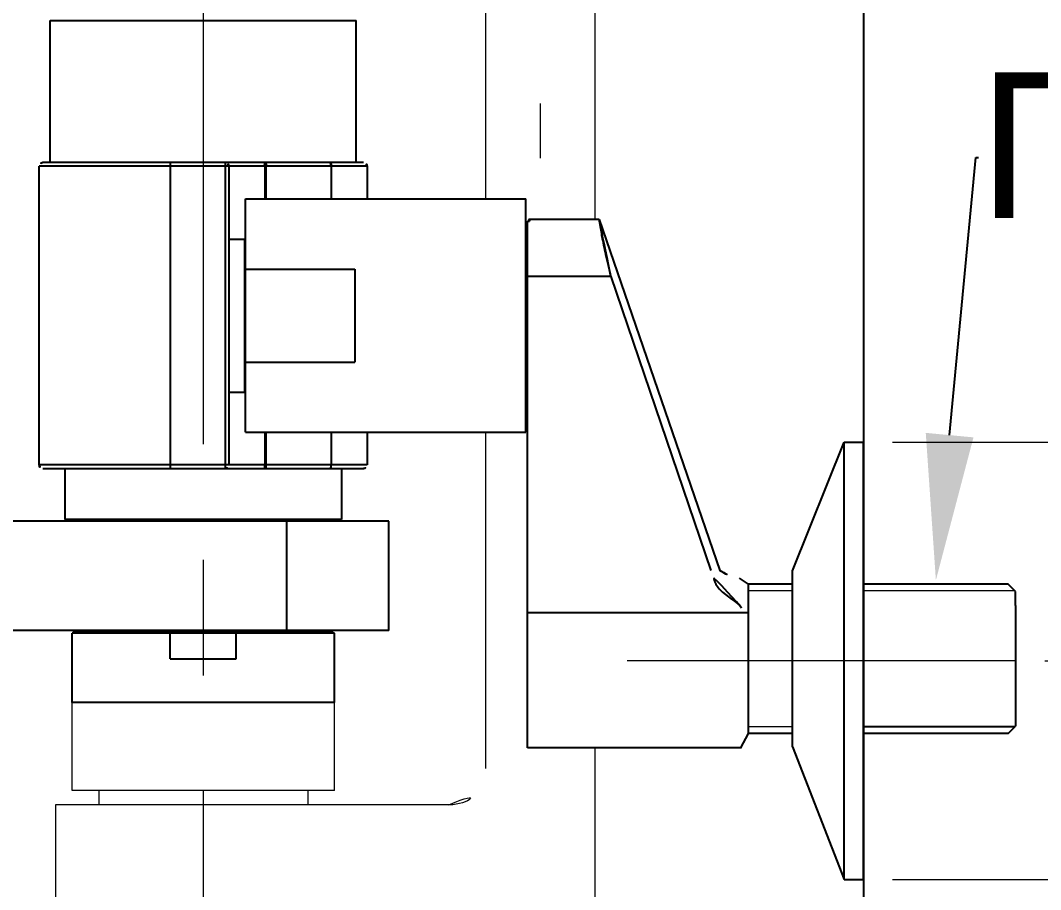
# Model space of a CAD drawing. Extents: x 16296678336 to 16296681200, y -37409618718 to -37409616619.
# Drawn here: x 16296679373.4 to 16296679513.4, y -37409618258 to -37409618138.7 of the extents above; entities that cross this region are included whole.
import ezdxf
from ezdxf import colors
from ezdxf.entities.mleader import LeaderData, LeaderLine
from ezdxf.math import Vec2, Vec3

# ---------------------------------------------------------------- set-up
doc = ezdxf.new("R2010")
doc.units = 0
doc.header["$LTSCALE"] = 10
doc.header["$MEASUREMENT"] = 0
doc.header["$PDMODE"] = 3
doc.header["$PDSIZE"] = -10
doc.linetypes.add('CENTER2', pattern=[28.575, 19.05, -3.175, 3.175, -3.175])
doc.layers.get('0').update_dxf_attribs({"linetype": 'CONTINUOUS'})
doc.layers.get('DEFPOINTS').update_dxf_attribs({"linetype": 'CONTINUOUS'})
doc.layers.add('02___PRT_ALL_AXES', color=7, linetype='CONTINUOUS')
doc.layers.add('Cneter', color=1, linetype='CENTER2', lineweight=13)
doc.layers.add('标注', color=3, linetype='CONTINUOUS', lineweight=9)
doc.styles.add('Daelim Dimension', font='')
doc.styles.get("Standard").update_dxf_attribs({"font": 'SYMBOL'})
doc.styles.get('Daelim Dimension').set_extended_font_data('나눔고딕')
doc.dimstyles.new('DEFAULT', dxfattribs={"dimscale": 2, "dimtxt": 2, "dimasz": 2, "dimexe": 0, "dimexo": 2, "dimgap": 1, "dimtad": 1, "dimdec": 1, "dimzin": 9, "dimdsep": 46, "dimtxsty": 'Daelim Dimension', "dimcen": 0.5, "dimclrd": 252, "dimclre": 252, "dimclrt": 3, "dimadec": 1, "dimazin": 0, "dimtfac": 1, "dimtdec": 1, "dimtix": 1, "dimtmove": 0, "dimatfit": 3, "dimfxl": 1, "dimtolj": 1, "dimtzin": 1, "dimlwd": 9, "dimlwe": 9, "dimarcsym": 0})

# ---------------------------------------------------------------- blocks, each defined once
blk = doc.blocks.new('*D0')
at = {"color": 5, "lineweight": 9, "ltscale": 0.5, "transparency": 16777216}
for p, q in [((16296679493.09706, -37409618196.56349), (16296679537.38974, -37409618196.56349)), ((16296679535.38974, -37409618204.56349), (16296679535.38974, -37409618248.56349)), ((16296679493.09706, -37409618256.56349), (16296679537.38974, -37409618256.56349)), ((16296679535.38974, -37409618256.56349), (16296679535.38974, -37409618327.06135))]:
    blk.add_line(p, q, dxfattribs=at)
at = {"color": 5, "ltscale": 0.5, "transparency": 16777216}
for points in [[(16296679534.05641, -37409618204.56349), (16296679536.72307, -37409618204.56349), (16296679535.38974, -37409618196.56349)], [(16296679534.05641, -37409618248.56349), (16296679536.72307, -37409618248.56349), (16296679535.38974, -37409618256.56349)]]:
    blk.add_solid(points, dxfattribs=at)
at = {"layer": 'DEFPOINTS', "color": 0, "ltscale": 0.5, "transparency": 16777216}
for p in [(16296679489.09706, -37409618196.56349), (16296679489.09706, -37409618256.56349), (16296679535.38974, -37409618256.56349)]:
    blk.add_point(p, dxfattribs=at)
at = {"color": 7, "ltscale": 0.5, "transparency": 16777216, "insert": (16296679501.45126, -37409618295.81242), "char_height": 20, "attachment_point": 2, "rotation": 90, "style": 'Daelim Dimension'}
blk.add_mtext('\\A1;{\\H1.25x;\\C256;Ø}60', dxfattribs=at)
blk = doc.blocks.new('*D1')
at = {"color": 5, "lineweight": 9, "ltscale": 0.5, "transparency": 16777216}
for p, q in [((16296679456.2143, -37409617031.33963), (16296679754.85687, -37409617031.33963)), ((16296679752.85687, -37409617039.33963), (16296679752.85687, -37409618218.56349)), ((16296679513.97808, -37409618226.56349), (16296679754.85687, -37409618226.56349))]:
    blk.add_line(p, q, dxfattribs=at)
at = {"color": 5, "ltscale": 0.5, "transparency": 16777216}
for points in [[(16296679751.52354, -37409617039.33963), (16296679754.1902, -37409617039.33963), (16296679752.85687, -37409617031.33963)], [(16296679751.52354, -37409618218.56349), (16296679754.1902, -37409618218.56349), (16296679752.85687, -37409618226.56349)]]:
    blk.add_solid(points, dxfattribs=at)
at = {"layer": 'DEFPOINTS', "color": 0, "ltscale": 0.5, "transparency": 16777216}
for p in [(16296679452.2143, -37409617031.33963), (16296679509.97808, -37409618226.56349), (16296679752.85687, -37409618226.56349)]:
    blk.add_point(p, dxfattribs=at)
at = {"color": 7, "ltscale": 0.5, "transparency": 16777216, "insert": (16296679737.15158, -37409617573.95156), "char_height": 20, "attachment_point": 5, "rotation": 90, "style": 'Daelim Dimension'}
blk.add_mtext('\\A1;(1151~1191)', dxfattribs=at)
blk = doc.blocks.new('*D6')
at = {"color": 5, "lineweight": 9, "ltscale": 0.5, "transparency": 16777216}
for p, q in [((16296679272.98, -37409618245.04), (16296679272.98, -37409618383.47)), ((16296679489.1, -37409618336.38), (16296679489.1, -37409618383.47)), ((16296679280.98, -37409618381.47), (16296679481.1, -37409618381.47))]:
    blk.add_line(p, q, dxfattribs=at)
at = {"color": 5, "ltscale": 0.5, "transparency": 16777216}
for points in [[(16296679280.98, -37409618380.14), (16296679280.98, -37409618382.81), (16296679272.98, -37409618381.47)], [(16296679481.1, -37409618380.14), (16296679481.1, -37409618382.81), (16296679489.1, -37409618381.47)]]:
    blk.add_solid(points, dxfattribs=at)
at = {"layer": 'DEFPOINTS', "color": 0, "ltscale": 0.5, "transparency": 16777216}
for p in [(16296679272.98, -37409618241.04), (16296679489.1, -37409618332.38), (16296679489.1, -37409618381.47)]:
    blk.add_point(p, dxfattribs=at)
at = {"color": 7, "ltscale": 0.5, "transparency": 16777216, "insert": (16296679381.04, -37409618368.59), "char_height": 20, "attachment_point": 5, "style": 'Daelim Dimension'}
blk.add_mtext('\\A1;216', dxfattribs=at)

msp = doc.modelspace()

# ---------------------------------------------------------------- linework, layer by layer
for p, q in [((16296679489.097059, -37409616807.144043), (16296679489.097059, -37409618474.438911)), ((16296679442.780951, -37409618179.172478), (16296679442.780951, -37409618163.172478)), ((16296679443.251829, -37409618165.924423), (16296679452.803089, -37409618165.922493)), ((16296679486.437851, -37409618196.563492), (16296679489.097059, -37409618196.563492)), ((16296679473.323139, -37409618216.027039), (16296679472.075081, -37409618215.191223)), ((16296679473.323139, -37409618236.527039), (16296679473.323139, -37409618216.027039)), ((16296679472.28314, -37409618238.481377), (16296679473.323139, -37409618236.527039))]:
    msp.add_line(p, q)
at = {"lineweight": 9}
for p, q in [((16296679437.2143, -37409617576.240067), (16296679437.2143, -37409618163.172478)), ((16296679452.2143, -37409617591.03949), (16296679452.2143, -37409618165.922607)), ((16296679437.2143, -37409618195.172478), (16296679437.2143, -37409618241.33963)), ((16296679416.49045, -37409618232.33963), (16296679380.49045, -37409618232.33963)), ((16296679380.49045, -37409618244.33963), (16296679380.49045, -37409618232.33963)), ((16296679416.49045, -37409618244.33963), (16296679416.49045, -37409618232.33963)), ((16296679452.2143, -37409618238.50386), (16296679452.2143, -37409618259.33963)), ((16296679416.49045, -37409618244.33963), (16296679380.49045, -37409618244.33963)), ((16296679384.14043, -37409618244.33963), (16296679384.14043, -37409618246.33963)), ((16296679412.840481, -37409618244.33963), (16296679412.840481, -37409618246.33963)), ((16296679378.2143, -37409618246.33963), (16296679378.2143, -37409618261.33963)), ((16296679432.2143, -37409618246.33963), (16296679378.2143, -37409618246.33963))]:
    msp.add_line(p, q, dxfattribs=at)
at = {"color": 7, "linetype": 'Continuous'}
for p, q in [((16296679375.980949, -37409618199.672478), (16296679375.980949, -37409618158.672478)), ((16296679420.480949, -37409618158.172478), (16296679376.480949, -37409618158.172478)), ((16296679401.980949, -37409618158.672478), (16296679401.980949, -37409618199.672478)), ((16296679420.980949, -37409618158.672478), (16296679420.980949, -37409618163.172478)), ((16296679404.280951, -37409618195.172478), (16296679404.280951, -37409618163.172478)), ((16296679442.978081, -37409618166.212044), (16296679443.2696, -37409618166.212044)), ((16296679442.978081, -37409618238.503647), (16296679442.978081, -37409618166.212044)), ((16296679443.250139, -37409618165.92395), (16296679443.100109, -37409618166.212044)), ((16296679443.249901, -37409618165.922478), (16296679443.248409, -37409618165.92395)), ((16296679452.8167, -37409618165.953247), (16296679452.803089, -37409618165.922493)), ((16296679452.825821, -37409618165.987984), (16296679469.38999, -37409618214.162514)), ((16296679442.780951, -37409618166.672478), (16296679442.978081, -37409618166.672478)), ((16296679404.280951, -37409618172.799393), (16296679419.280951, -37409618172.799393)), ((16296679419.280951, -37409618172.799393), (16296679419.280951, -37409618185.54557)), ((16296679454.43572, -37409618173.825333), (16296679468.154869, -37409618214.179001)), ((16296679404.280951, -37409618185.54557), (16296679419.280951, -37409618185.54557)), ((16296679442.978081, -37409618191.672478), (16296679442.780951, -37409618191.672478)), ((16296679420.980949, -37409618195.172478), (16296679420.980949, -37409618199.672478)), ((16296679479.347059, -37409618214.217453), (16296679486.437851, -37409618196.563492)), ((16296679486.437851, -37409618256.563492), (16296679486.437851, -37409618196.563492)), ((16296679489.097059, -37409618256.563171), (16296679489.097059, -37409618196.56382)), ((16296679376.480949, -37409618200.172478), (16296679420.480949, -37409618200.172478)), ((16296679423.980949, -37409618207.372482), (16296679264.980949, -37409618207.372482)), ((16296679423.980949, -37409618222.372482), (16296679423.980949, -37409618207.372482)), ((16296679479.347059, -37409618238.336533), (16296679479.347059, -37409618214.217537)), ((16296679479.347059, -37409618216.027039), (16296679473.323139, -37409618216.027039)), ((16296679508.978001, -37409618216.027039), (16296679489.097059, -37409618216.027039)), ((16296679508.978001, -37409618216.027039), (16296679489.097059, -37409618216.027039)), ((16296679509.978081, -37409618217.0271), (16296679508.978001, -37409618216.027039)), ((16296679509.978081, -37409618218.977043), (16296679509.978081, -37409618217.0271)), ((16296679509.978081, -37409618218.977043), (16296679509.978081, -37409618235.527039)), ((16296679423.980949, -37409618222.372482), (16296679254.980949, -37409618222.372482)), ((16296679416.480921, -37409618222.772476), (16296679380.48098, -37409618222.772476)), ((16296679393.948441, -37409618226.272476), (16296679393.948441, -37409618222.772476)), ((16296679403.013451, -37409618226.272476), (16296679403.013451, -37409618222.772476)), ((16296679393.948441, -37409618226.272476), (16296679403.013451, -37409618226.272476)), ((16296679509.87801, -37409618235.627037), (16296679489.097059, -37409618235.627037)), ((16296679508.978081, -37409618236.527039), (16296679509.978081, -37409618235.527039)), ((16296679479.347059, -37409618236.527039), (16296679473.323139, -37409618236.527039)), ((16296679508.978001, -37409618236.527039), (16296679489.097059, -37409618236.527039)), ((16296679508.978081, -37409618236.527039), (16296679489.097059, -37409618236.527039)), ((16296679472.380449, -37409618238.503769), (16296679442.978081, -37409618238.503899)), ((16296679479.347059, -37409618238.336617), (16296679486.437851, -37409618256.563492)), ((16296679486.437851, -37409618256.563492), (16296679489.097059, -37409618256.563492))]:
    msp.add_line(p, q, dxfattribs=at)
at = {"color": 9, "linetype": 'Continuous'}
for p, q in [((16296679420.980949, -37409618158.672478), (16296679375.980949, -37409618158.672478)), ((16296679393.980949, -37409618200.172478), (16296679393.980949, -37409618158.172478)), ((16296679401.480949, -37409618158.172478), (16296679401.480949, -37409618200.172478)), ((16296679406.96455, -37409618158.672478), (16296679406.96455, -37409618163.172478)), ((16296679407.13479, -37409618163.172478), (16296679407.13479, -37409618158.672478)), ((16296679416.057871, -37409618158.672478), (16296679416.057871, -37409618163.172478)), ((16296679454.43572, -37409618173.825333), (16296679442.978081, -37409618173.825333)), ((16296679406.96455, -37409618195.172478), (16296679406.96455, -37409618199.672478)), ((16296679407.13479, -37409618199.672478), (16296679407.13479, -37409618195.172478)), ((16296679416.057871, -37409618195.172478), (16296679416.057871, -37409618199.672478)), ((16296679420.980949, -37409618199.672478), (16296679375.980949, -37409618199.672478)), ((16296679409.980949, -37409618222.372482), (16296679409.980949, -37409618207.372482)), ((16296679442.978081, -37409618219.906754), (16296679473.323139, -37409618219.906754))]:
    msp.add_line(p, q, dxfattribs=at)
at = {"color": 7, "linetype": 'Continuous'}
for centre, start, end in [((16296679376.480949, -37409618158.672478), 90, 180), ((16296679401.480949, -37409618158.672478), 0, 90), ((16296679420.480949, -37409618158.672478), 0, 90), ((16296679376.480949, -37409618199.672478), 180, 270), ((16296679401.480949, -37409618199.672478), 270, 0), ((16296679420.480949, -37409618199.672478), 270, 0)]:
    msp.add_arc(centre, 0.5, start, end, dxfattribs=at)
msp.add_arc((16296679472.73315, -37409618209.45491), 5.773932, 234.61922806, 263.45568484)
at = {"lineweight": 9}
msp.add_arc((16296679432.2143, -37409618241.33963), 5, 270, 0, dxfattribs=at)
at = {"color": 9, "linetype": 'Continuous'}
for points, knots in [([(16296679406.848169, -37409618158.210541), (16296679406.842779, -37409618158.20462), (16296679406.823139, -37409618158.185478), (16296679406.79562, -37409618158.172478), (16296679406.77603, -37409618158.172478)], [0, 0, 0, 0, 0.2902167878, 1, 1, 1, 1]), ([(16296679406.96455, -37409618158.672478), (16296679406.96455, -37409618158.579269), (16296679406.948219, -37409618158.420387), (16296679406.893681, -37409618158.260452), (16296679406.848169, -37409618158.210541)], [0, 0, 0, 0, 0.5798427895, 1, 1, 1, 1]), ([(16296679407.13479, -37409618158.672478), (16296679407.13479, -37409618158.608513), (16296679407.12483, -37409618158.485573), (16296679407.087509, -37409618158.315659), (16296679407.0091, -37409618158.172478), (16296679406.94249, -37409618158.172478)], [0, 0, 0, 0, 0.3431532977, 0.6426424455, 1, 1, 1, 1]), ([(16296679416.057871, -37409618158.672478), (16296679416.057871, -37409618158.608513), (16296679416.047899, -37409618158.485573), (16296679416.01059, -37409618158.315659), (16296679415.93218, -37409618158.172478), (16296679415.865561, -37409618158.172478)], [0, 0, 0, 0, 0.3431532979, 0.6426424455, 1, 1, 1, 1]), ([(16296679406.96455, -37409618199.672478), (16296679406.96455, -37409618199.765694), (16296679406.948219, -37409618199.924583), (16296679406.893681, -37409618200.084511), (16296679406.848169, -37409618200.134422)], [0, 0, 0, 0, 0.5798427796, 1, 1, 1, 1]), ([(16296679407.13479, -37409618199.672478), (16296679407.13479, -37409618199.73645), (16296679407.12483, -37409618199.85939), (16296679407.087509, -37409618200.029297), (16296679407.0091, -37409618200.172478), (16296679406.94249, -37409618200.172478)], [0, 0, 0, 0, 0.3431532979, 0.6426424455, 1, 1, 1, 1]), ([(16296679416.057871, -37409618199.672478), (16296679416.057871, -37409618199.73645), (16296679416.047899, -37409618199.85939), (16296679416.01059, -37409618200.029297), (16296679415.93218, -37409618200.172478), (16296679415.865561, -37409618200.172478)], [0, 0, 0, 0, 0.3431532972, 0.6426424455, 1, 1, 1, 1]), ([(16296679406.848169, -37409618200.134422), (16296679406.842779, -37409618200.140343), (16296679406.823139, -37409618200.159477), (16296679406.79562, -37409618200.172478), (16296679406.77603, -37409618200.172478)], [0, 0, 0, 0, 0.2902167966, 1, 1, 1, 1])]:
    msp.add_open_spline(points, degree=3, knots=knots, dxfattribs=at)
at = {"color": 7, "linetype": 'Continuous'}
for points, knots in [([(16296679443.2696, -37409618166.212044), (16296679443.268379, -37409618166.169907), (16296679443.26642, -37409618166.111153), (16296679443.26297, -37409618166.038963), (16296679443.26054, -37409618165.99794), (16296679443.25802, -37409618165.966743), (16296679443.25572, -37409618165.942673), (16296679443.253241, -37409618165.931252), (16296679443.25157, -37409618165.922478), (16296679443.24983, -37409618165.922493)], [0, 0, 0, 0, 0.4344822573, 0.6057664095, 0.7462449233, 0.8558070589, 0.9343756609, 0.9820305528, 1, 1, 1, 1]), ([(16296679454.43572, -37409618173.825333), (16296679454.298849, -37409618173.303673), (16296679454.04401, -37409618172.29818), (16296679453.7071, -37409618170.853279), (16296679453.43125, -37409618169.55175), (16296679453.215599, -37409618168.421623), (16296679453.055611, -37409618167.487221), (16296679452.955521, -37409618166.84037), (16296679452.895559, -37409618166.435783), (16296679452.863791, -37409618166.220741), (16296679452.839251, -37409618166.06649), (16296679452.82464, -37409618165.983917), (16296679452.816719, -37409618165.953346)], [0, 0, 0, 0, 0.2012018342, 0.3869601527, 0.5534830408, 0.697518112, 0.8161652941, 0.9071374331, 0.9417034724, 0.9687635453, 0.9882199557, 1, 1, 1, 1]), ([(16296679472.37895, -37409618219.279312), (16296679471.81464, -37409618218.49115), (16296679469.452169, -37409618217.278603), (16296679468.597139, -37409618215.547974), (16296679468.276051, -37409618214.640793), (16296679468.154869, -37409618214.179001)], [0, 0, 0, 0, 0.5028521526, 0.7523388479, 1, 1, 1, 1]), ([(16296679472.28488, -37409618238.372169), (16296679472.284281, -37409618238.40358), (16296679472.28191, -37409618238.447113), (16296679472.283621, -37409618238.49118), (16296679472.28157, -37409618238.503326)], [0, 0, 0, 0, 0.7184539221, 1, 1, 1, 1])]:
    msp.add_open_spline(points, degree=3, knots=knots, dxfattribs=at)
at = {"layer": '02___PRT_ALL_AXES', "color": 7, "linetype": 'Continuous'}
for p, q in [((16296679377.480949, -37409618158.172478), (16296679377.480949, -37409618138.672478)), ((16296679377.480949, -37409618138.672478), (16296679419.480949, -37409618138.672478)), ((16296679419.480949, -37409618158.172478), (16296679419.480949, -37409618138.672478)), ((16296679404.280951, -37409618163.172478), (16296679442.780951, -37409618163.172478)), ((16296679442.780951, -37409618195.172478), (16296679442.780951, -37409618163.172478)), ((16296679401.980949, -37409618168.672478), (16296679404.18095, -37409618168.672478)), ((16296679404.18095, -37409618189.672478), (16296679404.18095, -37409618168.672478)), ((16296679404.18095, -37409618168.672478), (16296679404.280951, -37409618168.772476)), ((16296679401.980949, -37409618189.672478), (16296679404.18095, -37409618189.672478)), ((16296679404.18095, -37409618189.672478), (16296679404.280951, -37409618189.572479)), ((16296679404.280951, -37409618195.172478), (16296679442.780951, -37409618195.172478)), ((16296679379.480949, -37409618200.172478), (16296679379.480949, -37409618207.172478)), ((16296679417.480949, -37409618200.172478), (16296679417.480949, -37409618207.172478)), ((16296679417.480949, -37409618207.172478), (16296679379.480949, -37409618207.172478)), ((16296679380.730949, -37409618207.372482), (16296679380.730949, -37409618207.172478)), ((16296679416.230949, -37409618207.372482), (16296679416.230949, -37409618207.172478)), ((16296679380.480949, -37409618232.272476), (16296679380.480949, -37409618222.772476)), ((16296679380.730949, -37409618222.572479), (16296679380.730949, -37409618222.372482)), ((16296679380.730949, -37409618222.572479), (16296679416.230949, -37409618222.572479)), ((16296679382.45595, -37409618222.572479), (16296679382.45595, -37409618222.772476)), ((16296679414.505951, -37409618222.572479), (16296679414.505951, -37409618222.772476)), ((16296679416.230949, -37409618222.572479), (16296679416.230949, -37409618222.372482)), ((16296679416.480949, -37409618232.272476), (16296679416.480949, -37409618222.772476)), ((16296679416.480909, -37409618232.272476), (16296679380.48098, -37409618232.272476))]:
    msp.add_line(p, q, dxfattribs=at)
at = {"layer": 'Cneter', "lineweight": 5, "ltscale": 0.5}
for p, q in [((16296679444.7143, -37409617038.83963), (16296679444.7143, -37409618157.547371)), ((16296679398.480949, -37409618101.565086), (16296679398.480949, -37409618317.417427)), ((16296679509.978081, -37409618226.563492), (16296679456.6691, -37409618226.563492))]:
    msp.add_line(p, q, dxfattribs=at)
at = {"layer": '标注', "color": 1}
for p, q in [((16296679479.347059, -37409618216.927032), (16296679473.323139, -37409618216.927032)), ((16296679509.87801, -37409618216.927032), (16296679489.097059, -37409618216.927032)), ((16296679479.347059, -37409618235.627037), (16296679473.323139, -37409618235.627037)), ((16296679509.87801, -37409618235.627037), (16296679489.097059, -37409618235.627037))]:
    msp.add_line(p, q, dxfattribs=at)

# ---------------------------------------------------------------- dimensions: what is measured, and where the dimension line sits
at = {"color": 5, "ltscale": 0.5}
for base, p1, p2, angle, text, picture, middle in [((16296679752.856871, -37409618226.563492), (16296679452.2143, -37409617031.33963), (16296679509.978081, -37409618226.563492), 90, '(1151~1191)', '*D1', (16296679752.85688, -37409617573.951561)), ((16296679535.38974, -37409618256.563492), (16296679489.097059, -37409618196.563492), (16296679489.097059, -37409618256.563492), 270, '{\\H1.25x;\\C256;Ø}<>', '*D0', (16296679535.38975, -37409618295.812424))]:
    dim = msp.add_linear_dim(base=base, p1=p1, p2=p2, angle=angle, text=text, dimstyle='DEFAULT', override={"dimtxt": 10, "dimasz": 4, "dimexe": 1, "dimdec": 0, "dimclrd": 5, "dimclre": 5, "dimclrt": 7}, dxfattribs=at)
    dim.commit()
    dim.dimension.update_dxf_attribs({"geometry": picture, "text_midpoint": middle, "dimtype": 160})
dim = msp.add_linear_dim(base=(16296679489.097059, -37409618381.47303), p1=(16296679272.980949, -37409618241.038322), p2=(16296679489.097059, -37409618332.376137), dimstyle='DEFAULT', override={"dimtxt": 10, "dimasz": 4, "dimexe": 1, "dimdec": 0, "dimclrd": 5, "dimclre": 5, "dimclrt": 7}, dxfattribs=at)
dim.commit()
dim.dimension.update_dxf_attribs({"geometry": '*D6', "text_midpoint": (16296679381.039009, -37409618368.586052)})

# ---------------------------------------------------------------- leaders
at = {"ltscale": 0.5}
ml = msp.add_multileader_mtext('Standard', dxfattribs=at)
ml.set_content('G1/2-14TH', color=256)
ml.set_leader_properties()
ml.build(insert=Vec2(0, 0))
ml.multileader.update_dxf_attribs({"text_right_attachment_type": 6, "dogleg_length": 0.36, "arrow_head_size": 20})
ctx = ml.context
ctx.base_point, ctx.char_height, ctx.arrow_head_size, ctx.landing_gap_size, ctx.plane_origin = Vec3(16296679504.885679, -37409618157.473259), 20, 20, 0.09, Vec3(16296679481.078739, -37409618215.490578)
ctx.right_attachment = 6
notes = []
notes.append((ctx, [(0, (1, 1, 0), (16296679504.525681, -37409618157.473259), (1, 0), 0.36, [(0, [(16296679499.037531, -37409618215.490578)], 0, [])])]))
ctx.mtext.insert, ctx.mtext.flow_direction = Vec3(16296679504.975679, -37409618145.799438), 5
for ctx, leaders in notes:
    for number, flags, end, landing, length, lines in leaders:
        leader = LeaderData()
        leader.index, (leader.has_last_leader_line, leader.has_dogleg_vector, leader.attachment_direction) = number, flags
        leader.last_leader_point, leader.dogleg_vector, leader.dogleg_length = Vec3(end), Vec3(landing), length
        for number, points, colour, breaks in lines:
            line = LeaderLine()
            line.index, line.vertices, line.color, line.breaks = number, Vec3.list(points), colors.encode_raw_color(colour), breaks
            leader.lines.append(line)
        ctx.leaders.append(leader)

doc.saveas('drawing.dxf')
